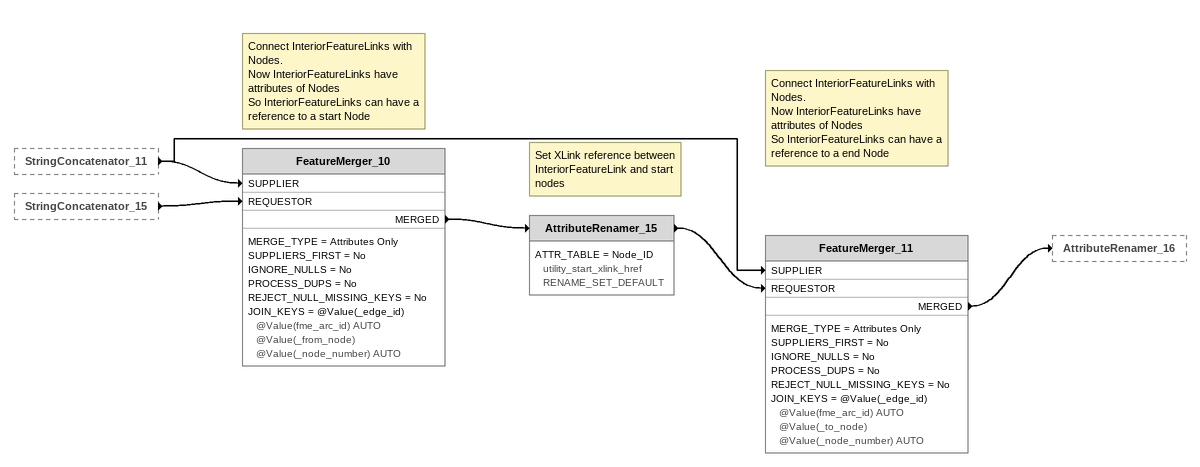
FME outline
StringConcatenator_11 [outside]
    -> FeatureMerger_10 [SUPPLIER]
    -> FeatureMerger_11 [SUPPLIER]
StringConcatenator_15 [outside]
    -> FeatureMerger_10 [REQUESTOR]
Note: Connect InteriorFeatureLinks with Nodes. / Now InteriorFeatureLinks have attributes of Nodes / So InteriorFeatureLinks can have a reference to a start Node
FeatureMerger_10
    MERGE_TYPE = Attributes Only
    SUPPLIERS_FIRST = No
    IGNORE_NULLS = No
    PROCESS_DUPS = No
    REJECT_NULL_MISSING_KEYS = No
    JOIN_KEYS = @Value(_edge_id) @Value(fme_arc_id) AUTO @Value(_from_node) @Value(_node_number) AUTO
    MERGED -> AttributeRenamer_15
Note: Set XLink reference between / InteriorFeatureLink and start / nodes
AttributeRenamer_15
    ATTR_TABLE = Node_ID utility_start_xlink_href RENAME_SET_DEFAULT
    -> FeatureMerger_11 [REQUESTOR]
Note: Connect InteriorFeatureLinks with Nodes. / Now InteriorFeatureLinks have attributes of Nodes / So InteriorFeatureLinks can have a reference to a end Node
FeatureMerger_11
    MERGE_TYPE = Attributes Only
    SUPPLIERS_FIRST = No
    IGNORE_NULLS = No
    PROCESS_DUPS = No
    REJECT_NULL_MISSING_KEYS = No
    JOIN_KEYS = @Value(_edge_id) @Value(fme_arc_id) AUTO @Value(_to_node) @Value(_node_number) AUTO
    MERGED -> AttributeRenamer_16
